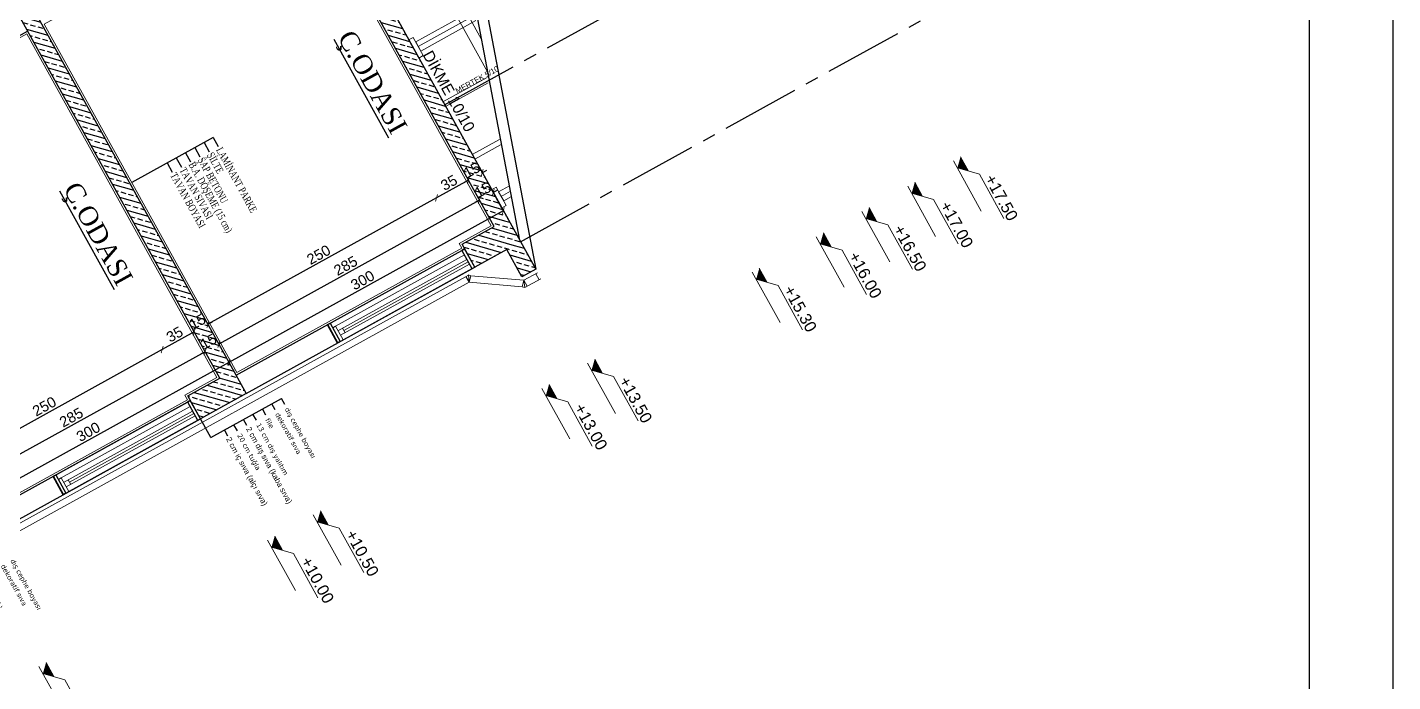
# Model space of a CAD drawing. Header units: millimetres. Extents: x 2232 to 85269, y -3593 to 5869.
# Drawn here: x 10793.9 to 11120.6, y 3268.2 to 3424.9 of the extents above; entities that cross this region are included whole.
import ezdxf

# ---------------------------------------------------------------- set-up
doc = ezdxf.new("R2010")
doc.units = ezdxf.units.MM
for name, pattern in [('CENTER2', [112.5, 75, -12.5, 12.5, -12.5]), ('DASHDOT2', [12.7, 6.35, -3.175, 0, -3.175]), ('DOTX2', [0.5, 0, -0.5])]:
    doc.linetypes.add(name, pattern=pattern)
for name, color, linetype in [("'YAZI", 7, 'Continuous'), ('GORUNUS', 125, 'Continuous'), ('poz', 1, 'Continuous'), ('Standart', 7, 'Continuous'), ('Yazi', 7, 'Continuous')]:
    doc.layers.add(name, color=color, linetype=linetype)
for name, color, linetype, lineweight in [('aks', 251, 'DASHDOT2', 35), ('DENIZLIK', 8, 'Continuous', 20), ('duvar', 232, 'Continuous', 30), ('FTA KAPI VE PENCERE', 141, 'Continuous', 9), ('iz', 1, 'DOTX2', 20), ('Kesit Duvar', 7, 'Continuous', 35), ('Kiris', 7, 'Continuous', 30), ('Mertek', 137, 'Continuous', 5), ('sıva iç', 21, 'Continuous', 0), ('tefrıs', 34, 'Continuous', 15), ('yazı', 11, 'Continuous', 20), ('çerceve', 4, 'Continuous', 30), ('ölçü iç', 170, 'Continuous', 9), ('ÖLÇÜ İÇ', 7, 'Continuous', 9)]:
    doc.layers.add(name, color=color, linetype=linetype, lineweight=lineweight)
doc.styles.add('arial_1_18', font='arial.ttf', dxfattribs={"height": 0.2})
doc.styles.get("Standard").update_dxf_attribs({"font": 'arial.ttf'})
doc.styles.add('Times roman', font='times.ttf')
doc.styles.add('UNIVCH', font='times.ttf', dxfattribs={"width": 0.7})
doc.styles.add('verdana_1_34', font='verdana.ttf', dxfattribs={"height": 0.2})
doc.dimstyles.new('zulay iç ölçü', dxfattribs={"dimtxt": 10, "dimasz": 5, "dimexe": 0.18, "dimexo": 0, "dimgap": 2, "dimtad": 3, "dimdec": 0, "dimzin": 0, "dimdsep": 46, "dimtxsty": 'Standard', "dimblk": 'ARCHTICK', "dimcen": 0.09, "dimse1": 1, "dimse2": 1, "dimadec": 0, "dimazin": 0, "dimtfac": 1, "dimtdec": 0, "dimtix": 1, "dimtofl": 0, "dimtmove": 0, "dimatfit": 3, "dimldrblk": 'ARCHTICK', "dimfxl": 1, "dimtolj": 1, "dimtzin": 0, "dimarcsym": 0})
pattern_1 = [(45, (0, 0), (-7.071068, 7.071068), []), (45, (7.071, 0), (-7.071068, 7.071068), [5, -2.5])]

# ---------------------------------------------------------------- blocks, each defined once
blk = doc.blocks.new('TYUYT')
at = {"layer": 'tefrıs'}
for p, q in [((970114.4, -353906.3), (970114.4, -353921.3)), ((970120.9, -353908.3), (970114.4, -353908.3)), ((970120.9, -353906.3), (970120.9, -353924)), ((970086, -353963.5), (970114.4, -353921.3)), ((970090.7, -353968), (970119, -353925.9)), ((970114.4, -353921.3), (970120.9, -353921.3)), ((970114.4, -353921.3), (970119, -353925.9)), ((970114.4, -353921.3), (970120.9, -353924)), ((970084.2, -353965.3, 0), (970090.6, -353968.1, 0)), ((970090.6, -353968.1, 0), (970084.2, -353968.1, 0)), ((970084.3, -353965.2), (970084.3, -355214.3, 0)), ((970090.6, -353968.1, 0), (970086, -353963.5, 0)), ((970090.7, -353968), (970090.7, -355211.6, 0)), ((970090.7, -355203.7, 0), (970084.3, -355203.7, 0)), ((970090.7, -355205.7, 0), (970084.3, -355205.7, 0)), ((970090.7, -355211.6, 0), (970084.3, -355211.6, 0)), ((970090.7, -355211.6, 0), (970084.3, -355214.3, 0)), ((970090.8, -355220.6, 0), (970084.3, -355214.3, 0)), ((970090.7, -355211.6, 0), (970086.2, -355216.2, 0)), ((970094.5, -355215.3, 0), (970090, -355219.8, 0)), ((970095.3, -355216.1, 0), (970090.7, -355211.6, 0)), ((970095.3, -355216.1, 0), (970090.8, -355220.6, 0))]:
    blk.add_line(p, q, dxfattribs=at)
blk.add_lwpolyline([(970119, -353925.9), (970120.9, -353924)], dxfattribs=at)
at = {"layer": 'tefrıs', "elevation": 0}
blk.add_lwpolyline([(970084.2, -353965.3), (970086, -353963.5)], dxfattribs=at)
blk = doc.blocks.new('dsafsdfd')
at = {"layer": 'yazı'}
blk.add_hatch(color=256, dxfattribs=at).paths.add_polyline_path([(0, 4.89), (-9.78, 4.89), (-4.89, 0)])
for p, q in [((-45.23, 9.78), (-14.67, 9.78)), ((-14.67, 9.78), (-4.89, 0)), ((-34.77, 0), (0, 0)), ((-9.78, 4.89), (0, 4.89))]:
    blk.add_line(p, q, dxfattribs=at)
blk = doc.blocks.new('IDE1091Entity56')
at = {"layer": 'Standart', "linetype": 'Continuous', "lineweight": -3}
h = blk.add_hatch(dxfattribs=at)
h.set_pattern_fill('ANSI33', color=171, scale=40, style=0)
h.set_pattern_definition(pattern_1)
h.paths.add_polyline_path([(4730, 1300), (4705, 1300), (4705, 1350), (4730, 1350)])
blk = doc.blocks.new('IDE1091Entity57')
at = {"layer": 'Standart', "linetype": 'Continuous', "lineweight": -3}
h = blk.add_hatch(dxfattribs=at)
h.set_pattern_fill('ANSI33', color=171, scale=40, style=0)
h.set_pattern_definition(pattern_1)
h.paths.add_polyline_path([(4705, 1335), (4205, 1335), (4205, 1350), (4705, 1350)])
blk = doc.blocks.new('IDE1091Entity63')
at = {"layer": 'Standart', "linetype": 'Continuous', "lineweight": -3}
h = blk.add_hatch(dxfattribs=at)
h.set_pattern_fill('ANSI33', color=171, scale=40, style=0)
h.set_pattern_definition(pattern_1)
h.paths.add_polyline_path([(4760, 1335), (4730, 1335), (4730, 1350), (4760, 1350)])
blk = doc.blocks.new('IDE1091Entity143')
at = {"layer": 'Standart', "color": 159, "linetype": 'Continuous', "lineweight": -3}
blk.add_lwpolyline([(4705, 1300), (4705, 1335)], dxfattribs=at)
blk = doc.blocks.new('IDE1091Entity144')
at = {"layer": 'Standart', "color": 159, "linetype": 'Continuous', "lineweight": -3}
blk.add_lwpolyline([(4730, 1300), (4705, 1300)], dxfattribs=at)
blk = doc.blocks.new('IDE1091Entity146')
at = {"layer": 'Standart', "color": 159, "linetype": 'Continuous', "lineweight": -3}
blk.add_lwpolyline([(4705, 1335), (4205, 1335)], dxfattribs=at)
blk = doc.blocks.new('IDE1091Entity155')
at = {"layer": 'Standart', "color": 159, "linetype": 'Continuous', "lineweight": -3}
blk.add_lwpolyline([(3270, 1350), (4760, 1350)], dxfattribs=at)
blk = doc.blocks.new('IDE1091Entity157')
at = {"layer": 'Standart', "color": 159, "linetype": 'Continuous', "lineweight": -3}
blk.add_lwpolyline([(4760, 1335), (4730, 1335)], dxfattribs=at)
blk = doc.blocks.new('IDE1091Entity158')
at = {"layer": 'Standart', "color": 159, "linetype": 'Continuous', "lineweight": -3}
blk.add_lwpolyline([(4760, 1350), (4760, 1335)], dxfattribs=at)
blk = doc.blocks.new('IDE1091Entity237')
at = {"layer": 'Standart', "color": 159, "linetype": 'Continuous', "lineweight": -3}
blk.add_lwpolyline([(4730, 1335), (4730, 1300)], dxfattribs=at)
blk = doc.blocks.new('tyutyu')
at = {"layer": 'Standart', "color": 159, "linetype": 'Continuous', "lineweight": -3}
blk.add_lwpolyline([(1030696.5, -396462), (1032156.5, -396462), (1032156.5, -396512)], dxfattribs=at)
at = {"layer": 'Standart'}
for name, p in [('IDE1091Entity155', (1027426.5, -397512)), ('IDE1091Entity57', (1027426.5, -397512)), ('IDE1091Entity56', (1027426.5, -397512)), ('IDE1091Entity63', (1027426.5, -397512)), ('IDE1091Entity158', (1027426.5, -397512)), ('IDE1091Entity146', (1027426.5, -397512)), ('IDE1091Entity143', (1027426.5, -397512)), ('IDE1091Entity157', (1027426.5, -397512)), ('IDE1091Entity237', (1027426.5, -397512)), ('IDE1091Entity144', (1027426.5, -397512)), ('IDE1091Entity57', (1027426.5, -397812)), ('IDE1091Entity56', (1027426.5, -397812)), ('IDE1091Entity146', (1027426.5, -397812)), ('IDE1091Entity143', (1027426.5, -397812)), ('IDE1091Entity144', (1027426.5, -397812))]:
    blk.add_blockref(name, p, dxfattribs=at)
blk = doc.blocks.new('TRY')
at = {"layer": 'duvar'}
for points in [[(1246965.7539, -409789.1397), (1246965.7539, -409786.1397), (1246945.7539, -409786.1397), (1246945.7539, -409789.1397)], [(1246965.7539, -409933.1397), (1246965.7539, -409936.1397), (1246945.7539, -409936.1397), (1246945.7539, -409933.1397)]]:
    blk.add_lwpolyline(points, close=True, dxfattribs=at)
at = {"layer": 'FTA KAPI VE PENCERE'}
for p, q in [((1246950.7539, -409930.1397), (1246950.7539, -409789.1397)), ((1246955.7539, -409930.1397), (1246955.7539, -409789.1397)), ((1246960.7539, -409789.1397), (1246955.7539, -409789.1397)), ((1246958.2539, -409925.1397), (1246958.2539, -409789.1397)), ((1246960.7539, -409789.1397), (1246960.7539, -409930.1397)), ((1246955.7539, -409925.1397), (1246960.7539, -409925.1397)), ((1246965.7539, -409930.1397), (1246950.7539, -409930.1397)), ((1246950.7539, -409933.1397), (1246950.7539, -409930.1397)), ((1246965.7539, -409930.1397), (1246965.7539, -409933.1397))]:
    blk.add_line(p, q, dxfattribs=at)
at = {"layer": 'Kesit Duvar'}
blk.add_line((1246945.7539, -409936.1397), (1246965.7539, -409936.1397), dxfattribs=at)
at = {"layer": 'sıva iç'}
for points in [[(1246945.7539, -409936.1397), (1246945.7539, -409789.1397), (1246965.7539, -409789.1397)], [(1246965.7539, -409936.1397), (1246965.7539, -409789.1397), (1246945.7539, -409789.1397)]]:
    blk.add_lwpolyline(points, dxfattribs=at)
blk = doc.blocks.new('_ArchTick')
at = {"color": 0, "linetype": 'ByBlock', "const_width": 0.15}
blk.add_lwpolyline([(-0.5, -0.5), (0.5, 0.5)], dxfattribs=at)
blk = doc.blocks.new('*D2435')
at = {"layer": 'Defpoints', "color": 0, "transparency": 16777216}
for p in [(661197.5, -126478.5), (661197.5, -126493.5), (661204.5, -126493.5)]:
    blk.add_point(p, dxfattribs=at)
at = {"layer": 'ÖLÇÜ İÇ', "color": 0, "lineweight": -2, "transparency": 16777216}
for p, q in [((661204.5, -126478.5), (661204.5, -126473.5)), ((661204.5, -126493.5), (661204.5, -126498.5))]:
    blk.add_line(p, q, dxfattribs=at)
at = {"layer": 'ÖLÇÜ İÇ', "color": 0, "lineweight": -2, "transparency": 16777216, "xscale": 5, "yscale": 5, "zscale": 5}
for p, rotation in [((661204.5, -126478.5), 270), ((661204.5, -126493.5), 90)]:
    blk.add_blockref('_ArchTick', p, dxfattribs=dict(at, rotation=rotation))
at = {"layer": 'ÖLÇÜ İÇ', "color": 0, "transparency": 16777216, "insert": (661197.5, -126486), "char_height": 10, "attachment_point": 5, "rotation": 90}
blk.add_mtext('\\A1;15', dxfattribs=at)
blk = doc.blocks.new('*D2436')
at = {"layer": 'Defpoints', "color": 0, "transparency": 16777216}
for p in [(661197.5, -126493.5), (661177.2, -126528.5), (661204.5, -126528.5)]:
    blk.add_point(p, dxfattribs=at)
at = {"layer": 'ÖLÇÜ İÇ', "color": 0, "lineweight": -2, "transparency": 16777216}
blk.add_line((661204.5, -126493.5), (661204.5, -126528.5), dxfattribs=at)
at = {"layer": 'ÖLÇÜ İÇ', "color": 0, "lineweight": -2, "transparency": 16777216, "xscale": 5, "yscale": 5, "zscale": 5}
for p, rotation in [((661204.5, -126493.5), 90), ((661204.5, -126528.5), 270)]:
    blk.add_blockref('_ArchTick', p, dxfattribs=dict(at, rotation=rotation))
at = {"layer": 'ÖLÇÜ İÇ', "color": 0, "transparency": 16777216, "insert": (661197.5, -126511), "char_height": 10, "attachment_point": 5, "rotation": 90}
blk.add_mtext('\\A1;35', dxfattribs=at)
blk = doc.blocks.new('*D2437')
at = {"layer": 'Defpoints', "color": 0, "transparency": 16777216}
for p in [(661177.2, -126528.5), (661187, -126778.5), (661204.5, -126778.5)]:
    blk.add_point(p, dxfattribs=at)
at = {"layer": 'ÖLÇÜ İÇ', "color": 0, "lineweight": -2, "transparency": 16777216}
blk.add_line((661204.5, -126528.5), (661204.5, -126778.5), dxfattribs=at)
at = {"layer": 'ÖLÇÜ İÇ', "color": 0, "lineweight": -2, "transparency": 16777216, "xscale": 5, "yscale": 5, "zscale": 5}
for p, rotation in [((661204.5, -126528.5), 90), ((661204.5, -126778.5), 270)]:
    blk.add_blockref('_ArchTick', p, dxfattribs=dict(at, rotation=rotation))
at = {"layer": 'ÖLÇÜ İÇ', "color": 0, "transparency": 16777216, "insert": (661197.5, -126653.5), "char_height": 10, "attachment_point": 5, "rotation": 90}
blk.add_mtext('\\A1;250', dxfattribs=at)
blk = doc.blocks.new('*D2438')
at = {"layer": 'Defpoints', "color": 0, "transparency": 16777216}
for p in [(661246.2, -126478.5), (661246.2, -126778.5), (661246.2, -126778.5)]:
    blk.add_point(p, dxfattribs=at)
at = {"layer": 'ÖLÇÜ İÇ', "color": 0, "lineweight": -2, "transparency": 16777216}
blk.add_line((661246.2, -126478.5), (661246.2, -126778.5), dxfattribs=at)
at = {"layer": 'ÖLÇÜ İÇ', "color": 0, "lineweight": -2, "transparency": 16777216, "xscale": 5, "yscale": 5, "zscale": 5}
for p, rotation in [((661246.2, -126478.5), 90), ((661246.2, -126778.5), 270)]:
    blk.add_blockref('_ArchTick', p, dxfattribs=dict(at, rotation=rotation))
at = {"layer": 'ÖLÇÜ İÇ', "color": 0, "transparency": 16777216, "insert": (661239.2, -126628.5), "char_height": 10, "attachment_point": 5, "rotation": 90}
blk.add_mtext('\\A1;300', dxfattribs=at)
blk = doc.blocks.new('*D2439')
at = {"layer": 'Defpoints', "color": 0, "transparency": 16777216}
for p in [(661221, -126478.5), (661178.9, -126493.5), (661226.2, -126493.5)]:
    blk.add_point(p, dxfattribs=at)
at = {"layer": 'ÖLÇÜ İÇ', "color": 0, "lineweight": -2, "transparency": 16777216}
for p, q in [((661226.2, -126478.5), (661226.2, -126473.5)), ((661226.2, -126493.5), (661226.2, -126498.5))]:
    blk.add_line(p, q, dxfattribs=at)
at = {"layer": 'ÖLÇÜ İÇ', "color": 0, "lineweight": -2, "transparency": 16777216, "xscale": 5, "yscale": 5, "zscale": 5}
for p, rotation in [((661226.2, -126478.5), 270), ((661226.2, -126493.5), 90)]:
    blk.add_blockref('_ArchTick', p, dxfattribs=dict(at, rotation=rotation))
at = {"layer": 'ÖLÇÜ İÇ', "color": 0, "transparency": 16777216, "insert": (661219.2, -126486), "char_height": 10, "attachment_point": 5, "rotation": 90}
blk.add_mtext('\\A1;15', dxfattribs=at)
blk = doc.blocks.new('*D2440')
at = {"layer": 'Defpoints', "color": 0, "transparency": 16777216}
for p in [(661178.9, -126493.5), (661226.2, -126778.5), (661226.2, -126778.5)]:
    blk.add_point(p, dxfattribs=at)
at = {"layer": 'ÖLÇÜ İÇ', "color": 0, "lineweight": -2, "transparency": 16777216}
blk.add_line((661226.2, -126493.5), (661226.2, -126778.5), dxfattribs=at)
at = {"layer": 'ÖLÇÜ İÇ', "color": 0, "lineweight": -2, "transparency": 16777216, "xscale": 5, "yscale": 5, "zscale": 5}
for p, rotation in [((661226.2, -126493.5), 90), ((661226.2, -126778.5), 270)]:
    blk.add_blockref('_ArchTick', p, dxfattribs=dict(at, rotation=rotation))
at = {"layer": 'ÖLÇÜ İÇ', "color": 0, "transparency": 16777216, "insert": (661219.2, -126636), "char_height": 10, "attachment_point": 5, "rotation": 90}
blk.add_mtext('\\A1;285', dxfattribs=at)
blk = doc.blocks.new('*D2441')
at = {"layer": 'Defpoints', "color": 0, "transparency": 16777216}
for p in [(661197.5, -126778.5), (661197.5, -126793.5), (661204.5, -126793.5)]:
    blk.add_point(p, dxfattribs=at)
at = {"layer": 'ÖLÇÜ İÇ', "color": 0, "lineweight": -2, "transparency": 16777216}
for p, q in [((661204.5, -126778.5), (661204.5, -126773.5)), ((661204.5, -126793.5), (661204.5, -126798.5))]:
    blk.add_line(p, q, dxfattribs=at)
at = {"layer": 'ÖLÇÜ İÇ', "color": 0, "lineweight": -2, "transparency": 16777216, "xscale": 5, "yscale": 5, "zscale": 5}
for p, rotation in [((661204.5, -126778.5), 270), ((661204.5, -126793.5), 90)]:
    blk.add_blockref('_ArchTick', p, dxfattribs=dict(at, rotation=rotation))
at = {"layer": 'ÖLÇÜ İÇ', "color": 0, "transparency": 16777216, "insert": (661197.5, -126786), "char_height": 10, "attachment_point": 5, "rotation": 90}
blk.add_mtext('\\A1;15', dxfattribs=at)
blk = doc.blocks.new('*D2442')
at = {"layer": 'Defpoints', "color": 0, "transparency": 16777216}
for p in [(661197.5, -126793.5), (661177.2, -126828.5), (661204.5, -126828.5)]:
    blk.add_point(p, dxfattribs=at)
at = {"layer": 'ÖLÇÜ İÇ', "color": 0, "lineweight": -2, "transparency": 16777216}
blk.add_line((661204.5, -126793.5), (661204.5, -126828.5), dxfattribs=at)
at = {"layer": 'ÖLÇÜ İÇ', "color": 0, "lineweight": -2, "transparency": 16777216, "xscale": 5, "yscale": 5, "zscale": 5}
for p, rotation in [((661204.5, -126793.5), 90), ((661204.5, -126828.5), 270)]:
    blk.add_blockref('_ArchTick', p, dxfattribs=dict(at, rotation=rotation))
at = {"layer": 'ÖLÇÜ İÇ', "color": 0, "transparency": 16777216, "insert": (661197.5, -126811), "char_height": 10, "attachment_point": 5, "rotation": 90}
blk.add_mtext('\\A1;35', dxfattribs=at)
blk = doc.blocks.new('*D2443')
at = {"layer": 'Defpoints', "color": 0, "transparency": 16777216}
for p in [(661177.2, -126828.5), (661187, -127078.5), (661204.5, -127078.5)]:
    blk.add_point(p, dxfattribs=at)
at = {"layer": 'ÖLÇÜ İÇ', "color": 0, "lineweight": -2, "transparency": 16777216}
blk.add_line((661204.5, -126828.5), (661204.5, -127078.5), dxfattribs=at)
at = {"layer": 'ÖLÇÜ İÇ', "color": 0, "lineweight": -2, "transparency": 16777216, "xscale": 5, "yscale": 5, "zscale": 5}
for p, rotation in [((661204.5, -126828.5), 90), ((661204.5, -127078.5), 270)]:
    blk.add_blockref('_ArchTick', p, dxfattribs=dict(at, rotation=rotation))
at = {"layer": 'ÖLÇÜ İÇ', "color": 0, "transparency": 16777216, "insert": (661197.5, -126953.5), "char_height": 10, "attachment_point": 5, "rotation": 90}
blk.add_mtext('\\A1;250', dxfattribs=at)
blk = doc.blocks.new('*D2444')
at = {"layer": 'Defpoints', "color": 0, "transparency": 16777216}
for p in [(661246.2, -126778.5), (661246.2, -127078.5), (661246.2, -127078.5)]:
    blk.add_point(p, dxfattribs=at)
at = {"layer": 'ÖLÇÜ İÇ', "color": 0, "lineweight": -2, "transparency": 16777216}
blk.add_line((661246.2, -126778.5), (661246.2, -127078.5), dxfattribs=at)
at = {"layer": 'ÖLÇÜ İÇ', "color": 0, "lineweight": -2, "transparency": 16777216, "xscale": 5, "yscale": 5, "zscale": 5}
for p, rotation in [((661246.2, -126778.5), 90), ((661246.2, -127078.5), 270)]:
    blk.add_blockref('_ArchTick', p, dxfattribs=dict(at, rotation=rotation))
at = {"layer": 'ÖLÇÜ İÇ', "color": 0, "transparency": 16777216, "insert": (661239.2, -126928.5), "char_height": 10, "attachment_point": 5, "rotation": 90}
blk.add_mtext('\\A1;300', dxfattribs=at)
blk = doc.blocks.new('*D2445')
at = {"layer": 'Defpoints', "color": 0, "transparency": 16777216}
for p in [(661221, -126478.5), (661178.9, -126493.5), (661226.2, -126493.5)]:
    blk.add_point(p, dxfattribs=at)
at = {"layer": 'ÖLÇÜ İÇ', "color": 0, "lineweight": -2, "transparency": 16777216}
for p, q in [((661226.2, -126478.5), (661226.2, -126473.5)), ((661226.2, -126493.5), (661226.2, -126498.5))]:
    blk.add_line(p, q, dxfattribs=at)
at = {"layer": 'ÖLÇÜ İÇ', "color": 0, "lineweight": -2, "transparency": 16777216, "xscale": 5, "yscale": 5, "zscale": 5}
for p, rotation in [((661226.2, -126478.5), 270), ((661226.2, -126493.5), 90)]:
    blk.add_blockref('_ArchTick', p, dxfattribs=dict(at, rotation=rotation))
at = {"layer": 'ÖLÇÜ İÇ', "color": 0, "transparency": 16777216, "insert": (661219.2, -126486), "char_height": 10, "attachment_point": 5, "rotation": 90}
blk.add_mtext('\\A1;15', dxfattribs=at)
blk = doc.blocks.new('*D2446')
at = {"layer": 'Defpoints', "color": 0, "transparency": 16777216}
for p in [(661178.9, -126493.5), (661226.2, -126778.5), (661226.2, -126778.5)]:
    blk.add_point(p, dxfattribs=at)
at = {"layer": 'ÖLÇÜ İÇ', "color": 0, "lineweight": -2, "transparency": 16777216}
blk.add_line((661226.2, -126493.5), (661226.2, -126778.5), dxfattribs=at)
at = {"layer": 'ÖLÇÜ İÇ', "color": 0, "lineweight": -2, "transparency": 16777216, "xscale": 5, "yscale": 5, "zscale": 5}
for p, rotation in [((661226.2, -126493.5), 90), ((661226.2, -126778.5), 270)]:
    blk.add_blockref('_ArchTick', p, dxfattribs=dict(at, rotation=rotation))
at = {"layer": 'ÖLÇÜ İÇ', "color": 0, "transparency": 16777216, "insert": (661219.2, -126636), "char_height": 10, "attachment_point": 5, "rotation": 90}
blk.add_mtext('\\A1;285', dxfattribs=at)
blk = doc.blocks.new('*D2451')
at = {"layer": 'Defpoints', "color": 0, "transparency": 16777216}
for p in [(661221, -126478.5), (661178.9, -126493.5), (661226.2, -126493.5)]:
    blk.add_point(p, dxfattribs=at)
at = {"layer": 'ÖLÇÜ İÇ', "color": 0, "lineweight": -2, "transparency": 16777216}
for p, q in [((661226.2, -126478.5), (661226.2, -126473.5)), ((661226.2, -126493.5), (661226.2, -126498.5))]:
    blk.add_line(p, q, dxfattribs=at)
at = {"layer": 'ÖLÇÜ İÇ', "color": 0, "lineweight": -2, "transparency": 16777216, "xscale": 5, "yscale": 5, "zscale": 5}
for p, rotation in [((661226.2, -126478.5), 270), ((661226.2, -126493.5), 90)]:
    blk.add_blockref('_ArchTick', p, dxfattribs=dict(at, rotation=rotation))
at = {"layer": 'ÖLÇÜ İÇ', "color": 0, "transparency": 16777216, "insert": (661219.2, -126486), "char_height": 10, "attachment_point": 5, "rotation": 90}
blk.add_mtext('\\A1;15', dxfattribs=at)
blk = doc.blocks.new('*D2452')
at = {"layer": 'Defpoints', "color": 0, "transparency": 16777216}
for p in [(661178.9, -126493.5), (661226.2, -126778.5), (661226.2, -126778.5)]:
    blk.add_point(p, dxfattribs=at)
at = {"layer": 'ÖLÇÜ İÇ', "color": 0, "lineweight": -2, "transparency": 16777216}
blk.add_line((661226.2, -126493.5), (661226.2, -126778.5), dxfattribs=at)
at = {"layer": 'ÖLÇÜ İÇ', "color": 0, "lineweight": -2, "transparency": 16777216, "xscale": 5, "yscale": 5, "zscale": 5}
for p, rotation in [((661226.2, -126493.5), 90), ((661226.2, -126778.5), 270)]:
    blk.add_blockref('_ArchTick', p, dxfattribs=dict(at, rotation=rotation))
at = {"layer": 'ÖLÇÜ İÇ', "color": 0, "transparency": 16777216, "insert": (661219.2, -126636), "char_height": 10, "attachment_point": 5, "rotation": 90}
blk.add_mtext('\\A1;285', dxfattribs=at)
blk = doc.blocks.new('*D2454')
at = {"layer": 'Defpoints', "color": 0, "transparency": 16777216}
for p in [(661221, -126478.5), (661178.9, -126493.5), (661226.2, -126493.5)]:
    blk.add_point(p, dxfattribs=at)
at = {"layer": 'ÖLÇÜ İÇ', "color": 0, "lineweight": -2, "transparency": 16777216}
for p, q in [((661226.2, -126478.5), (661226.2, -126473.5)), ((661226.2, -126493.5), (661226.2, -126498.5))]:
    blk.add_line(p, q, dxfattribs=at)
at = {"layer": 'ÖLÇÜ İÇ', "color": 0, "lineweight": -2, "transparency": 16777216, "xscale": 5, "yscale": 5, "zscale": 5}
for p, rotation in [((661226.2, -126478.5), 270), ((661226.2, -126493.5), 90)]:
    blk.add_blockref('_ArchTick', p, dxfattribs=dict(at, rotation=rotation))
at = {"layer": 'ÖLÇÜ İÇ', "color": 0, "transparency": 16777216, "insert": (661219.2, -126486), "char_height": 10, "attachment_point": 5, "rotation": 90}
blk.add_mtext('\\A1;15', dxfattribs=at)
blk = doc.blocks.new('*D2455')
at = {"layer": 'Defpoints', "color": 0, "transparency": 16777216}
for p in [(661178.9, -126493.5), (661226.2, -126778.5), (661226.2, -126778.5)]:
    blk.add_point(p, dxfattribs=at)
at = {"layer": 'ÖLÇÜ İÇ', "color": 0, "lineweight": -2, "transparency": 16777216}
blk.add_line((661226.2, -126493.5), (661226.2, -126778.5), dxfattribs=at)
at = {"layer": 'ÖLÇÜ İÇ', "color": 0, "lineweight": -2, "transparency": 16777216, "xscale": 5, "yscale": 5, "zscale": 5}
for p, rotation in [((661226.2, -126493.5), 90), ((661226.2, -126778.5), 270)]:
    blk.add_blockref('_ArchTick', p, dxfattribs=dict(at, rotation=rotation))
at = {"layer": 'ÖLÇÜ İÇ', "color": 0, "transparency": 16777216, "insert": (661219.2, -126636), "char_height": 10, "attachment_point": 5, "rotation": 90}
blk.add_mtext('\\A1;285', dxfattribs=at)
blk = doc.blocks.new('*D2456')
at = {"layer": 'Defpoints', "color": 0, "transparency": 16777216}
for p in [(661221, -126478.5), (661178.9, -126493.5), (661226.2, -126493.5)]:
    blk.add_point(p, dxfattribs=at)
at = {"layer": 'ÖLÇÜ İÇ', "color": 0, "lineweight": -2, "transparency": 16777216}
for p, q in [((661226.2, -126478.5), (661226.2, -126473.5)), ((661226.2, -126493.5), (661226.2, -126498.5))]:
    blk.add_line(p, q, dxfattribs=at)
at = {"layer": 'ÖLÇÜ İÇ', "color": 0, "lineweight": -2, "transparency": 16777216, "xscale": 5, "yscale": 5, "zscale": 5}
for p, rotation in [((661226.2, -126478.5), 270), ((661226.2, -126493.5), 90)]:
    blk.add_blockref('_ArchTick', p, dxfattribs=dict(at, rotation=rotation))
at = {"layer": 'ÖLÇÜ İÇ', "color": 0, "transparency": 16777216, "insert": (661219.2, -126486), "char_height": 10, "attachment_point": 5, "rotation": 90}
blk.add_mtext('\\A1;15', dxfattribs=at)
blk = doc.blocks.new('*D2457')
at = {"layer": 'Defpoints', "color": 0, "transparency": 16777216}
for p in [(661178.9, -126493.5), (661226.2, -126778.5), (661226.2, -126778.5)]:
    blk.add_point(p, dxfattribs=at)
at = {"layer": 'ÖLÇÜ İÇ', "color": 0, "lineweight": -2, "transparency": 16777216}
blk.add_line((661226.2, -126493.5), (661226.2, -126778.5), dxfattribs=at)
at = {"layer": 'ÖLÇÜ İÇ', "color": 0, "lineweight": -2, "transparency": 16777216, "xscale": 5, "yscale": 5, "zscale": 5}
for p, rotation in [((661226.2, -126493.5), 90), ((661226.2, -126778.5), 270)]:
    blk.add_blockref('_ArchTick', p, dxfattribs=dict(at, rotation=rotation))
at = {"layer": 'ÖLÇÜ İÇ', "color": 0, "transparency": 16777216, "insert": (661219.2, -126636), "char_height": 10, "attachment_point": 5, "rotation": 90}
blk.add_mtext('\\A1;285', dxfattribs=at)
blk = doc.blocks.new('*D2458')
at = {"layer": 'Defpoints', "color": 0, "transparency": 16777216}
for p in [(661221, -126478.5), (661178.9, -126493.5), (661226.2, -126493.5)]:
    blk.add_point(p, dxfattribs=at)
at = {"layer": 'ÖLÇÜ İÇ', "color": 0, "lineweight": -2, "transparency": 16777216}
for p, q in [((661226.2, -126478.5), (661226.2, -126473.5)), ((661226.2, -126493.5), (661226.2, -126498.5))]:
    blk.add_line(p, q, dxfattribs=at)
at = {"layer": 'ÖLÇÜ İÇ', "color": 0, "lineweight": -2, "transparency": 16777216, "xscale": 5, "yscale": 5, "zscale": 5}
for p, rotation in [((661226.2, -126478.5), 270), ((661226.2, -126493.5), 90)]:
    blk.add_blockref('_ArchTick', p, dxfattribs=dict(at, rotation=rotation))
at = {"layer": 'ÖLÇÜ İÇ', "color": 0, "transparency": 16777216, "insert": (661219.2, -126486), "char_height": 10, "attachment_point": 5, "rotation": 90}
blk.add_mtext('\\A1;15', dxfattribs=at)
blk = doc.blocks.new('*D2459')
at = {"layer": 'Defpoints', "color": 0, "transparency": 16777216}
for p in [(661178.9, -126493.5), (661226.2, -126778.5), (661226.2, -126778.5)]:
    blk.add_point(p, dxfattribs=at)
at = {"layer": 'ÖLÇÜ İÇ', "color": 0, "lineweight": -2, "transparency": 16777216}
blk.add_line((661226.2, -126493.5), (661226.2, -126778.5), dxfattribs=at)
at = {"layer": 'ÖLÇÜ İÇ', "color": 0, "lineweight": -2, "transparency": 16777216, "xscale": 5, "yscale": 5, "zscale": 5}
for p, rotation in [((661226.2, -126493.5), 90), ((661226.2, -126778.5), 270)]:
    blk.add_blockref('_ArchTick', p, dxfattribs=dict(at, rotation=rotation))
at = {"layer": 'ÖLÇÜ İÇ', "color": 0, "transparency": 16777216, "insert": (661219.2, -126636), "char_height": 10, "attachment_point": 5, "rotation": 90}
blk.add_mtext('\\A1;285', dxfattribs=at)
blk = doc.blocks.new('*D2460')
at = {"layer": 'Defpoints', "color": 0, "transparency": 16777216}
for p in [(661221, -126778.5), (661178.9, -126793.5), (661226.2, -126793.5)]:
    blk.add_point(p, dxfattribs=at)
at = {"layer": 'ÖLÇÜ İÇ', "color": 0, "lineweight": -2, "transparency": 16777216}
for p, q in [((661226.2, -126778.5), (661226.2, -126773.5)), ((661226.2, -126793.5), (661226.2, -126798.5))]:
    blk.add_line(p, q, dxfattribs=at)
at = {"layer": 'ÖLÇÜ İÇ', "color": 0, "lineweight": -2, "transparency": 16777216, "xscale": 5, "yscale": 5, "zscale": 5}
for p, rotation in [((661226.2, -126778.5), 270), ((661226.2, -126793.5), 90)]:
    blk.add_blockref('_ArchTick', p, dxfattribs=dict(at, rotation=rotation))
at = {"layer": 'ÖLÇÜ İÇ', "color": 0, "transparency": 16777216, "insert": (661219.2, -126786), "char_height": 10, "attachment_point": 5, "rotation": 90}
blk.add_mtext('\\A1;15', dxfattribs=at)
blk = doc.blocks.new('*D2461')
at = {"layer": 'Defpoints', "color": 0, "transparency": 16777216}
for p in [(661178.9, -126793.5), (661226.2, -127078.5), (661226.2, -127078.5)]:
    blk.add_point(p, dxfattribs=at)
at = {"layer": 'ÖLÇÜ İÇ', "color": 0, "lineweight": -2, "transparency": 16777216}
blk.add_line((661226.2, -126793.5), (661226.2, -127078.5), dxfattribs=at)
at = {"layer": 'ÖLÇÜ İÇ', "color": 0, "lineweight": -2, "transparency": 16777216, "xscale": 5, "yscale": 5, "zscale": 5}
for p, rotation in [((661226.2, -126793.5), 90), ((661226.2, -127078.5), 270)]:
    blk.add_blockref('_ArchTick', p, dxfattribs=dict(at, rotation=rotation))
at = {"layer": 'ÖLÇÜ İÇ', "color": 0, "transparency": 16777216, "insert": (661219.2, -126936), "char_height": 10, "attachment_point": 5, "rotation": 90}
blk.add_mtext('\\A1;285', dxfattribs=at)
blk = doc.blocks.new('Entity12993')
at = {"layer": 'Yazi', "color": 11, "linetype": 'Continuous', "lineweight": -3}
for points in [[(9699.1, 245.3), (9692.4, 245.3)], [(9692.4, 168.1), (9692.4, 245.3)], [(9699.1, 234.9), (9692.4, 234.9)], [(9699.1, 224.6), (9692.4, 224.6)], [(9699.1, 214.2), (9692.4, 214.2)], [(9699.1, 203.8), (9692.4, 203.8)], [(9699.1, 193.4), (9692.4, 193.4)], [(9699.1, 183), (9692.4, 183)], [(9692.4, 168.1), (9671.9, 168.1)]]:
    blk.add_lwpolyline(points, dxfattribs=at)
for s, height, style, p in [('dış cephe boyası', 4.741, 'verdana_1_34', (9702.7, 242.9)), ('dekoratif sıva', 4.741, 'verdana_1_34', (9702.7, 232.5)), ('file', 4.74, 'verdana_1_34', (9702.8, 221.6)), ('13 cm dış yalıtım', 4.741, 'verdana_1_34', (9702.7, 211.8)), ('2 cm dış sıva (kaba sıva)', 5.333, 'arial_1_18', (9701.3, 201.5)), ('20 cm tuğla', 4.741, 'verdana_1_34', (9702.7, 191)), ('2 cm iç sıva (alçı sıva)', 5.333, 'arial_1_18', (9700.7, 180))]:
    blk.add_text(s, height=height, dxfattribs=dict(at, style=style)).set_placement(p)
blk = doc.blocks.new('DFGFDGHN')
at = {"layer": 'ÖLÇÜ İÇ'}
for base, p1, p2, picture, middle in [((661226.2, -126493.5), (661221, -126478.5), (661178.9, -126493.5), '*D2439', (661219.2, -126486)), ((661226.2, -126493.5), (661221, -126478.5), (661178.9, -126493.5), '*D2445', (661219.2, -126486)), ((661226.2, -126493.5), (661221, -126478.5), (661178.9, -126493.5), '*D2451', (661219.2, -126486)), ((661226.2, -126493.5), (661221, -126478.5), (661178.9, -126493.5), '*D2454', (661219.2, -126486)), ((661226.2, -126493.5), (661221, -126478.5), (661178.9, -126493.5), '*D2456', (661219.2, -126486)), ((661226.2, -126493.5), (661221, -126478.5), (661178.9, -126493.5), '*D2458', (661219.2, -126486)), ((661204.5, -126493.5), (661197.5, -126478.5), (661197.5, -126493.5), '*D2435', (661197.5, -126486)), ((661246.2, -126778.5), (661246.2, -126478.5), (661246.2, -126778.5), '*D2438', (661239.2, -126628.5)), ((661204.5, -126528.5), (661197.5, -126493.5), (661177.2, -126528.5), '*D2436', (661197.5, -126511)), ((661204.5, -126778.5), (661177.2, -126528.5), (661187, -126778.5), '*D2437', (661197.5, -126653.5)), ((661226.2, -126793.5), (661221, -126778.5), (661178.9, -126793.5), '*D2460', (661219.2, -126786)), ((661204.5, -126793.5), (661197.5, -126778.5), (661197.5, -126793.5), '*D2441', (661197.5, -126786)), ((661246.2, -127078.5), (661246.2, -126778.5), (661246.2, -127078.5), '*D2444', (661239.2, -126928.5)), ((661204.5, -126828.5), (661197.5, -126793.5), (661177.2, -126828.5), '*D2442', (661197.5, -126811)), ((661204.5, -127078.5), (661177.2, -126828.5), (661187, -127078.5), '*D2443', (661197.5, -126953.5))]:
    dim = blk.add_linear_dim(base=base, p1=p1, p2=p2, angle=90, dimstyle='zulay iç ölçü', dxfattribs=at)
    dim.commit()
    dim.dimension.update_dxf_attribs({"geometry": picture, "text_midpoint": middle})
for base, p1, p2, picture, middle in [((661226.2, -126778.5), (661178.9, -126493.5), (661226.2, -126778.5), '*D2440', (661219.2, -126636)), ((661226.2, -126778.5), (661178.9, -126493.5), (661226.2, -126778.5), '*D2446', (661219.2, -126636)), ((661226.2, -126778.5), (661178.9, -126493.5), (661226.2, -126778.5), '*D2452', (661219.2, -126636)), ((661226.2, -126778.5), (661178.9, -126493.5), (661226.2, -126778.5), '*D2455', (661219.2, -126636)), ((661226.2, -126778.5), (661178.9, -126493.5), (661226.2, -126778.5), '*D2457', (661219.2, -126636)), ((661226.2, -126778.5), (661178.9, -126493.5), (661226.2, -126778.5), '*D2459', (661219.2, -126636)), ((661226.2, -127078.5), (661178.9, -126793.5), (661226.2, -127078.5), '*D2461', (661219.2, -126936))]:
    dim = blk.add_linear_dim(base=base, p1=p1, p2=p2, angle=90, dimstyle='zulay iç ölçü', override={"dimtmove": 1}, dxfattribs=at)
    dim.commit()
    dim.dimension.update_dxf_attribs({"geometry": picture, "text_midpoint": middle})
blk = doc.blocks.new('TTRYRTY')
at = {"layer": 'aks', "color": 251, "linetype": 'CENTER2', "lineweight": -3}
for points in [[(1241431.2, -409089.5), (1241431.2, -408545.4)], [(1241581.2, -409089.5), (1241581.2, -408545.4)]]:
    blk.add_lwpolyline(points, dxfattribs=at)
at = {"layer": 'DENIZLIK'}
for p, q in [((1241370.1, -409022.6, 1163.8), (1241370.1, -409084.6, 1163.8)), ((1241534.1, -409074.5, 1163.8), (1241534.1, -409084.6, 1163.8))]:
    blk.add_line(p, q, dxfattribs=at)
at = {"layer": 'DENIZLIK', "elevation": 1163.8}
for points in [[(1241375.1, -409024.2), (1241375.1, -409084.6), (1241365.1, -409084.6), (1241365.1, -409021)], [(1241539.1, -409076.1), (1241539.1, -409084.6), (1241529.1, -409084.6), (1241529.1, -409072.8)]]:
    blk.add_lwpolyline(points, dxfattribs=at)
for points in [[(1241360.1, -409084.6), (1241380.1, -409084.6), (1241380.1, -409089.6), (1241360.1, -409089.6)], [(1241524.1, -409084.6), (1241544.1, -409084.6), (1241544.1, -409089.6), (1241524.1, -409089.6)]]:
    blk.add_lwpolyline(points, close=True, dxfattribs=at)
at = {"layer": 'duvar'}
for p, q in [((1241561.2, -409389.5), (1241561.2, -409139.5)), ((1241581.2, -409389.5), (1241581.2, -409139.5)), ((1241176.2, -409689.5), (1241176.2, -409404.5)), ((1241561.2, -409689.5), (1241561.2, -409439.5)), ((1241581.2, -409689.5), (1241581.2, -409439.5))]:
    blk.add_line(p, q, dxfattribs=at)
at = {"layer": 'GORUNUS', "lineweight": 30}
for points in [[(1236821.2, -409089.5), (1237582.6, -408839.3), (1240849.8, -408839.3), (1241611.2, -409089.5)], [(1236853.2, -409089.5), (1237584.2, -408849.3), (1240848.2, -408849.3), (1241579.2, -409089.5)]]:
    blk.add_lwpolyline(points, dxfattribs=at)
at = {"layer": 'iz', "ltscale": 50}
for p, q in [((1241581.2, -409089.5), (1236851.2, -409089.5)), ((1241581.2, -409389.5), (1236851.2, -409389.5))]:
    blk.add_line(p, q, dxfattribs=at)
at = {"layer": 'Mertek'}
for points, elevation in [([(1241427.9, -409041.3), (1241427.9, -409089.5)], 532.6), ([(1241432.9, -409089.5), (1241432.9, -409042.9)], 532.6), ([(1241485.7, -409059.7), (1241485.7, -409089.5)], -98.5), ([(1241490.7, -409089.5), (1241490.7, -409061.3)], -98.5)]:
    blk.add_lwpolyline(points, dxfattribs=dict(at, elevation=elevation))
at = {"layer": 'poz'}
for p, q in [((1241351.4, -409298.5), (1241351.4, -409387.5)), ((1241351.4, -409298.5), (1241361.4, -409298.5)), ((1241351.4, -409308.5), (1241361.4, -409308.5)), ((1241351.4, -409318.5), (1241361.4, -409318.5)), ((1241351.4, -409328.8), (1241361.4, -409328.8)), ((1241351.4, -409338.8), (1241361.4, -409338.8)), ((1241351.4, -409348.8), (1241361.4, -409348.8))]:
    blk.add_line(p, q, dxfattribs=at)
at = {"layer": 'sıva iç', "elevation": 1163.8}
for points in [[(1240141.2, -409028.4), (1241393, -409028.4)], [(1240141.2, -409038.4), (1241423.4, -409038.4)]]:
    blk.add_lwpolyline(points, dxfattribs=at)
at = {"layer": 'sıva iç'}
for points in [[(1241559.2, -409141.5), (1241554.2, -409141.5), (1241554.2, -409106.5), (1241178.2, -409106.5), (1241178.2, -409387.5), (1241559.2, -409387.5)], [(1241559.2, -409441.5), (1241554.2, -409441.5), (1241554.2, -409406.5), (1241178.2, -409406.5), (1241178.2, -409687.5), (1241559.2, -409687.5)]]:
    blk.add_lwpolyline(points, close=True, dxfattribs=at)
at = {"layer": 'duvar', "xscale": -1.584000000031665, "yscale": 1.584000000031665, "zscale": 1.584000000031665}
for p in [(1241713.9, -408689.5), (1241713.9, -408739.5), (1241713.9, -408789.5), (1241713.9, -408839.5), (1241713.9, -408909.5), (1241713.9, -409089.5), (1241713.9, -409139.5), (1241713.9, -409389.5), (1241713.9, -409439.5), (1241713.9, -409689.5)]:
    blk.add_blockref('dsafsdfd', p, dxfattribs=at)
at = {"layer": 'Kiris'}
for name, p in [('tyutyu', (209424.7, -12927.5)), ('TYUYT', (271500.6, -55183.2))]:
    blk.add_blockref(name, p, dxfattribs=at)
at = {"layer": 'Standart'}
for p in [(1231909.3, -409607.6), (1231909.3, -409907.6)]:
    blk.add_blockref('Entity12993', p, dxfattribs=at)
at = {"layer": 'sıva iç'}
for p in [(-5384.6, 646.6), (-5384.6, 346.6)]:
    blk.add_blockref('TRY', p, dxfattribs=at)
at = {"layer": 'ölçü iç', "lineweight": 30}
blk.add_blockref('DFGFDGHN', (580301, -282611), dxfattribs=at)
at = {"layer": "'YAZI", "insert": (1241428, -409084.7, 2110.2), "char_height": 4.8, "attachment_point": 7, "rotation": 90}
blk.add_mtext_dynamic_manual_height_columns('\\A1;\\pxqc;{\\fBahnschrift SemiLight|b0|i0|c162|p34;\\H1.125x;MERTEK 5/10}', width=68.058, gutter_width=25, heights=[0], dxfattribs=at)
at = {"layer": "'YAZI", "insert": (1241353.7, -409074.2, 1163.8), "char_height": 9.6, "attachment_point": 1}
blk.add_mtext_dynamic_manual_height_columns('\\A1;\\pxqc;{\\fBahnschrift SemiLight|b0|i0|c162|p34;\\H1.125x;DİKME 10/10}', width=136.115, gutter_width=50, heights=[0], dxfattribs=at)
at = {"layer": 'Yazi', "style": 'Times roman'}
for p in [(1241324.8, -409148.2), (1241324.8, -409448.2)]:
    blk.add_text('%%UÇ.ODASI', height=17.99, dxfattribs=at).set_placement(p)
at = {"layer": 'Yazi', "style": 'UNIVCH', "width": 0.7}
for s, height, p in [('LAMİNANT PARKE', 6.998, (1241363, -409302)), ('ŞİLTE', 7, (1241363, -409311.9)), ('ŞAP BETONU', 7, (1241363, -409322)), ('B.A. DÖŞEME (15 cm)', 6.998, (1241362.5, -409331.8)), ('TAVAN SIVASI', 6.998, (1241363, -409342)), ('TAVAN BOYASI', 6.998, (1241363, -409352.2))]:
    blk.add_text(s, height=height, dxfattribs=at).set_placement(p)
at = {"layer": 'yazı'}
for s, p in [('+17.50', (1241742.8, -408671.8)), ('+17.00', (1241744.7, -408721.8)), ('+16.50', (1241742.8, -408771.8)), ('+16.00', (1241744.7, -408821.8)), ('+15.30', (1241742.8, -408891.8)), ('+13.50', (1241742.8, -409071.8)), ('+13.00', (1241744.7, -409121.8)), ('+10.50', (1241744.7, -409371.8)), ('+10.00', (1241746.5, -409421.8))]:
    blk.add_text(s, height=11.14, dxfattribs=at).set_placement(p)
blk = doc.blocks.new('GGGGG')
at = {"layer": 'sıva iç', "rotation": 298.9508757840127}
blk.add_blockref('TTRYRTY', (914553.9, 843877.3), dxfattribs=at)

msp = doc.modelspace()

# ---------------------------------------------------------------- linework, layer by layer
at = {"layer": 'çerceve'}
for points in [[(11120.55, 1368.75), (7226.46, 1368.75), (7226.46, 5868.75), (11120.55, 5868.75)], [(11100.55, 1389.19), (7246.46, 1388.75), (7246.46, 5851.25), (11100.55, 5851.25)]]:
    msp.add_lwpolyline(points, close=True, dxfattribs=at)

# ---------------------------------------------------------------- block references
at = {"layer": 'ÖLÇÜ İÇ', "xscale": 0.25, "yscale": 0.25, "zscale": 0.25}
msp.add_blockref('GGGGG', (-278484.47, 113516.85), dxfattribs=at)

doc.saveas('drawing.dxf')
